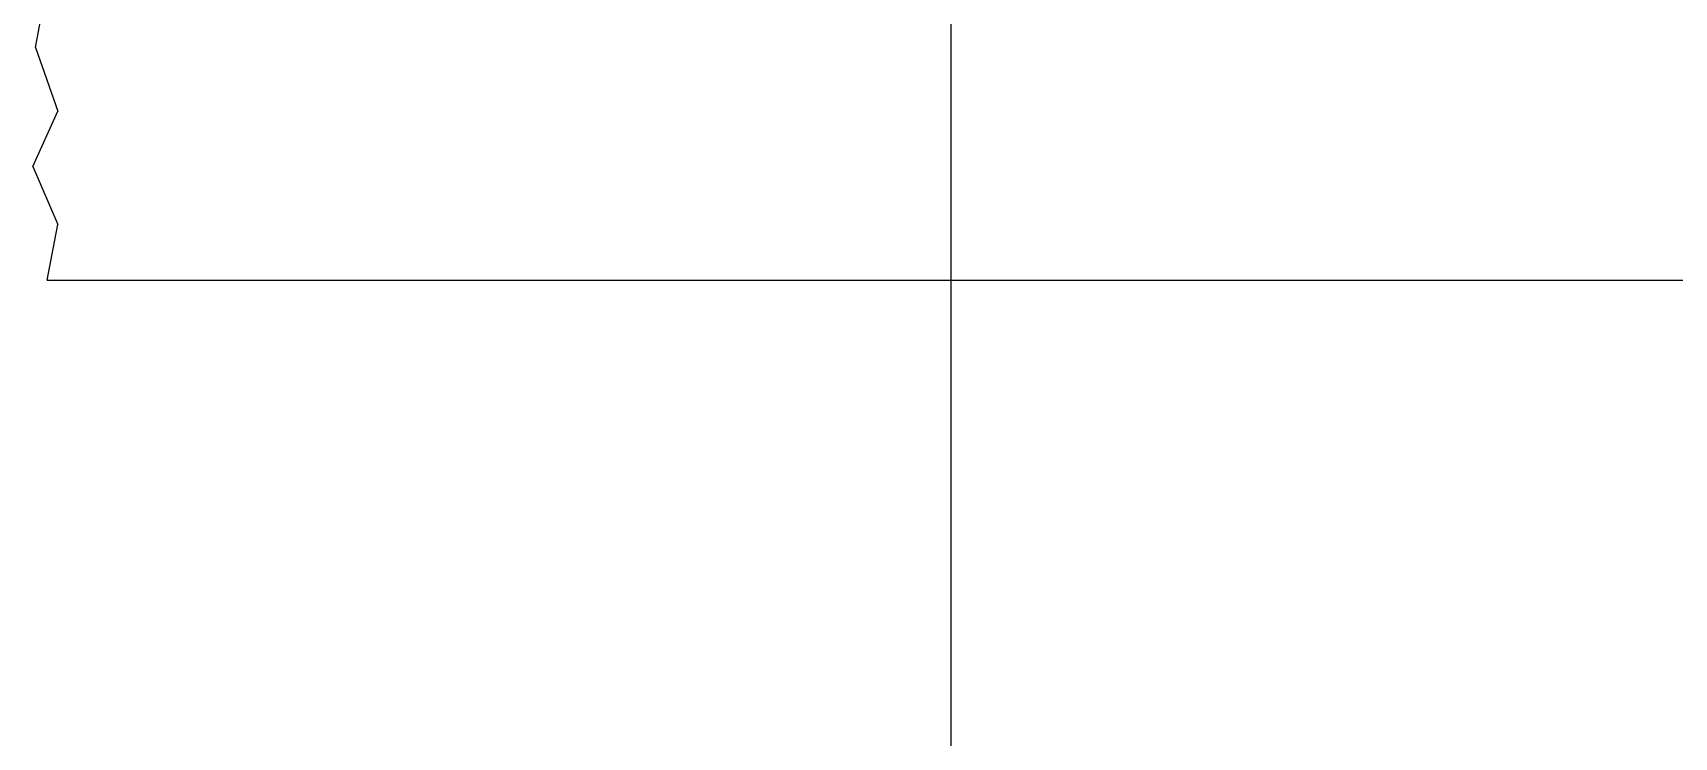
# Model space of a CAD drawing. Extents: x -668440 to 1010955, y -1678500 to 210463.
# Drawn here: x 461014 to 468138, y -21840 to -18786 of the extents above; entities that cross this region are included whole.
import ezdxf

# ---------------------------------------------------------------- set-up
doc = ezdxf.new("R2010")
doc.units = 0
doc.header["$MEASUREMENT"] = 0
doc.layers.add('99_レイアウト枠', color=251, linetype='CONTINUOUS', plot=False)
doc.layers.add('s小梁', color=7, linetype='CONTINUOUS')
doc.layers.add('注記', color=3, linetype='CONTINUOUS')

# ---------------------------------------------------------------- blocks, each defined once
blk = doc.blocks.new('ウェブクランプ工法設計指針')
at = {"layer": '注記'}
for p, q in [((802467.33075, 11089.1813), (802475.18718, 11131.3489)), ((802467.33075, 11089.1813), (802482.51984, 11045.51895)), ((802465.43421, 11007.55101), (802482.51984, 11045.51895)), ((802465.43421, 11007.55101), (802482.51984, 10967.68653)), ((802475.18718, 10929.30603), (802482.51984, 10967.68653)), ((802475.18718, 10929.30603), (803748.15412, 10929.30603))]:
    blk.add_line(p, q, dxfattribs=at)

msp = doc.modelspace()

# ---------------------------------------------------------------- linework, layer by layer
at = {"layer": '99_レイアウト枠'}
msp.add_line((464999.99995, -137250), (464999.99995, -4750), dxfattribs=at)

# ---------------------------------------------------------------- block references
at = {"layer": 's小梁', "xscale": 6.312500000000052, "yscale": 6.312500000000052, "zscale": 6.312500000000052}
msp.add_blockref('ウェブクランプ工法設計指針', (-4604548.99347, -88850), dxfattribs=at)

doc.saveas('drawing.dxf')
